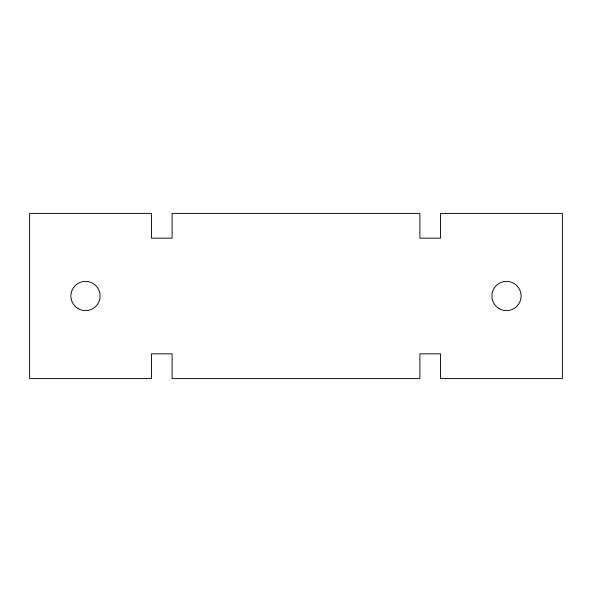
<?xml version="1.0" encoding="UTF-8"?>
<svg xmlns="http://www.w3.org/2000/svg" width="592" height="592" viewBox="0 0 592 592"><rect width="100%" height="100%" fill="white"/><g stroke="black" fill="none" stroke-linecap="round" stroke-linejoin="round"><path stroke-width="0.89" d="M151.441 213.394L29.6 213.394L29.6 378.606L151.441 378.606L151.441 353.824L172.094 353.824L172.094 378.606L419.906 378.606L419.906 353.824L440.559 353.824L440.559 378.606L562.4 378.606L562.4 213.394L440.559 213.394L440.559 238.176L419.906 238.176L419.906 213.394L172.094 213.394L172.094 238.176L151.441 238.176L151.441 213.394M499.167 308.661A14.622 14.622 0 0 0 521.101 296A14.622 14.622 0 0 0 499.167 283.339A14.622 14.622 0 0 0 499.167 308.661M78.211 308.661A14.622 14.622 0 0 0 100.144 296A14.622 14.622 0 0 0 78.211 283.339A14.622 14.622 0 0 0 78.211 308.661"/></g></svg>
